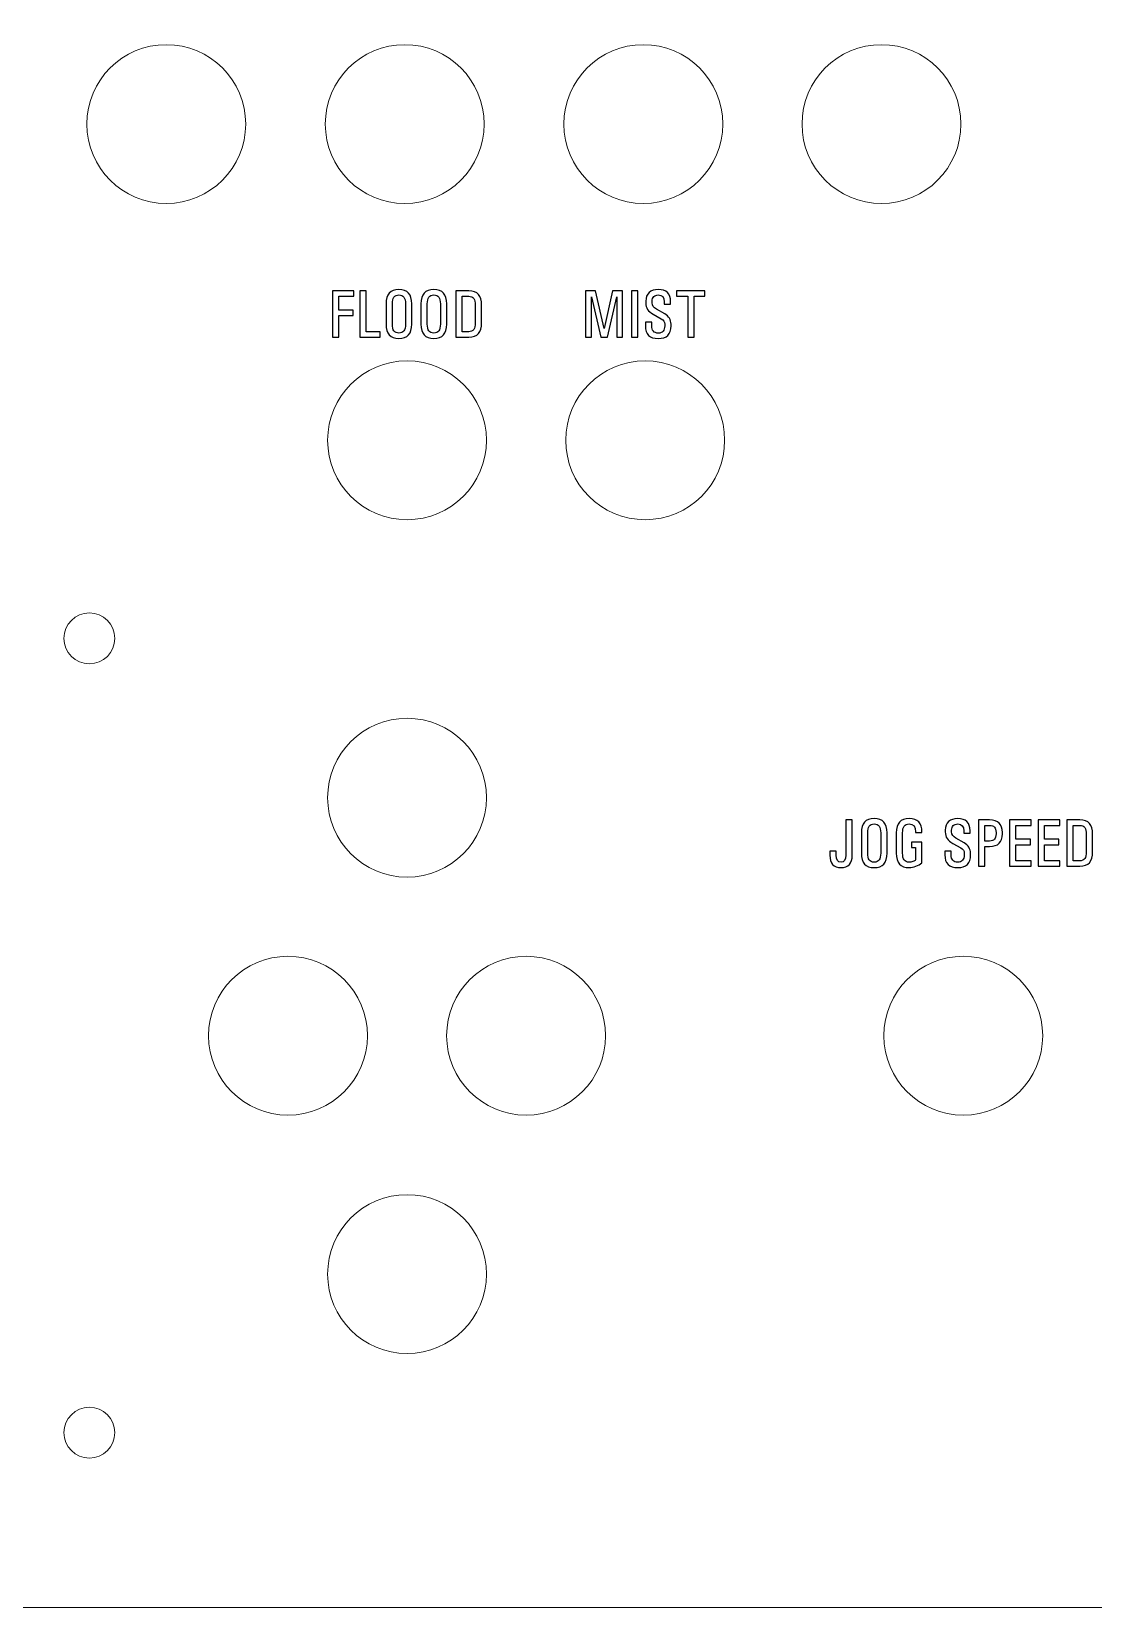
# Model space of a CAD drawing. Header units: centimetres. Extents: x -13.8 to 12.2, y -7.5 to 12.7.
# Drawn here: x -7.11 to -0.43, y -7.5 to 2.42 of the extents above; entities that cross this region are included whole.
import ezdxf

# ---------------------------------------------------------------- set-up
doc = ezdxf.new("R2010")
doc.units = ezdxf.units.CM
doc.header["$MEASUREMENT"] = 0
doc.layers.add('Layer 1', color=7, linetype='Continuous')

msp = doc.modelspace()

# ---------------------------------------------------------------- linework, layer by layer
at = {"layer": 'Layer 1', "lineweight": 9}
for centre, major_axis in [((-6.26603, 1.84017), (0, 0.5)), ((-4.76489, 1.84017), (0, 0.5)), ((-3.26375, 1.84017), (0, 0.5)), ((-1.76515, 1.84017), (0, 0.5)), ((-4.75055, -0.15089), (0, 0.5)), ((-3.25195, -0.15089), (0, 0.5)), ((-6.74953, -1.39803), (0, 0.16)), ((-4.75055, -2.40133), (0, 0.5)), ((-5.49985, -3.89993), (0, 0.5)), ((-4.00125, -3.89993), (0, 0.5)), ((-1.25043, -3.89993), (0, 0.5)), ((-4.75055, -5.40107), (0, 0.5)), ((-6.74953, -6.39929), (0, 0.16))]:
    msp.add_ellipse(centre, major_axis=major_axis, ratio=1, dxfattribs=at)
msp.add_open_spline([(-13.50318, 7.7), (-13.50318, 7.7), (11.80318, 7.7), (11.80318, 7.7), (11.80318, 7.7), (11.99393, 7.7), (12.15, 7.54394), (12.15, 7.35318), (12.15, 7.35318), (12.15, 7.35318), (12.15, -7.15318), (12.15, -7.15318), (12.15, -7.15318), (12.15, -7.34394), (11.99393, -7.5), (11.80318, -7.5), (11.80318, -7.5), (11.80318, -7.5), (-13.50318, -7.5), (-13.50318, -7.5), (-13.50318, -7.5), (-13.69394, -7.5), (-13.85, -7.34394), (-13.85, -7.15318), (-13.85, -7.15318), (-13.85, -7.15318), (-13.85, 7.35318), (-13.85, 7.35318), (-13.85, 7.35318), (-13.85, 7.54394), (-13.69394, 7.7), (-13.50318, 7.7)], degree=3, knots=[0, 0, 0, 0, 0.1111111, 0.1111111, 0.1111111, 0.1111111, 0.2222222, 0.2222222, 0.2222222, 0.2222222, 0.3333333, 0.3333333, 0.3333333, 0.3333333, 0.4444444, 0.4444444, 0.4444444, 0.4444444, 0.5555556, 0.5555556, 0.5555556, 0.5555556, 0.6666667, 0.6666667, 0.6666667, 0.6666667, 0.7777778, 0.7777778, 0.7777778, 0.7777778, 1, 1, 1, 1], dxfattribs=at)
at = {"layer": 'Layer 1', "color": 1}
for points, knots in [([(-4.80157, 0.79819), (-4.77419, 0.79819), (-4.75387, 0.79078), (-4.74061, 0.77589), (-4.74061, 0.77589), (-4.72741, 0.76101), (-4.72078, 0.73822), (-4.72078, 0.70767), (-4.72078, 0.70767), (-4.72078, 0.70767), (-4.72078, 0.58053), (-4.72078, 0.58053), (-4.72078, 0.58053), (-4.72078, 0.54998), (-4.72741, 0.52719), (-4.74061, 0.5123), (-4.74061, 0.5123), (-4.75387, 0.49741), (-4.77419, 0.49), (-4.80157, 0.49), (-4.80157, 0.49), (-4.82915, 0.49), (-4.84954, 0.49741), (-4.86274, 0.51223), (-4.86274, 0.51223), (-4.876, 0.52704), (-4.88263, 0.54983), (-4.88263, 0.58053), (-4.88263, 0.58053), (-4.88263, 0.58053), (-4.88263, 0.70767), (-4.88263, 0.70767), (-4.88263, 0.70767), (-4.88263, 0.73836), (-4.876, 0.76115), (-4.86274, 0.77596), (-4.86274, 0.77596), (-4.84954, 0.79078), (-4.82915, 0.79819), (-4.80157, 0.79819)], [0, 0, 0, 0, 0.0909091, 0.0909091, 0.0909091, 0.0909091, 0.1818182, 0.1818182, 0.1818182, 0.1818182, 0.2727273, 0.2727273, 0.2727273, 0.2727273, 0.3636364, 0.3636364, 0.3636364, 0.3636364, 0.4545455, 0.4545455, 0.4545455, 0.4545455, 0.5454545, 0.5454545, 0.5454545, 0.5454545, 0.6363636, 0.6363636, 0.6363636, 0.6363636, 0.7272727, 0.7272727, 0.7272727, 0.7272727, 0.8181818, 0.8181818, 0.8181818, 0.8181818, 1, 1, 1, 1]), ([(-4.58186, 0.79819), (-4.55448, 0.79819), (-4.53416, 0.79078), (-4.5209, 0.77589), (-4.5209, 0.77589), (-4.5077, 0.76101), (-4.50107, 0.73822), (-4.50107, 0.70767), (-4.50107, 0.70767), (-4.50107, 0.70767), (-4.50107, 0.58053), (-4.50107, 0.58053), (-4.50107, 0.58053), (-4.50107, 0.54998), (-4.5077, 0.52719), (-4.5209, 0.5123), (-4.5209, 0.5123), (-4.53416, 0.49741), (-4.55448, 0.49), (-4.58186, 0.49), (-4.58186, 0.49), (-4.60944, 0.49), (-4.62983, 0.49741), (-4.64303, 0.51223), (-4.64303, 0.51223), (-4.65629, 0.52704), (-4.66292, 0.54983), (-4.66292, 0.58053), (-4.66292, 0.58053), (-4.66292, 0.58053), (-4.66292, 0.70767), (-4.66292, 0.70767), (-4.66292, 0.70767), (-4.66292, 0.73836), (-4.65629, 0.76115), (-4.64303, 0.77596), (-4.64303, 0.77596), (-4.62983, 0.79078), (-4.60944, 0.79819), (-4.58186, 0.79819)], [0, 0, 0, 0, 0.0909091, 0.0909091, 0.0909091, 0.0909091, 0.1818182, 0.1818182, 0.1818182, 0.1818182, 0.2727273, 0.2727273, 0.2727273, 0.2727273, 0.3636364, 0.3636364, 0.3636364, 0.3636364, 0.4545455, 0.4545455, 0.4545455, 0.4545455, 0.5454545, 0.5454545, 0.5454545, 0.5454545, 0.6363636, 0.6363636, 0.6363636, 0.6363636, 0.7272727, 0.7272727, 0.7272727, 0.7272727, 0.8181818, 0.8181818, 0.8181818, 0.8181818, 1, 1, 1, 1]), ([(-3.17004, 0.79819), (-3.11804, 0.79819), (-3.09208, 0.77272), (-3.09208, 0.72171), (-3.09208, 0.72171), (-3.09208, 0.72171), (-3.09208, 0.7064), (-3.09208, 0.7064), (-3.09208, 0.7064), (-3.09208, 0.7064), (-3.13201, 0.7064), (-3.13201, 0.7064), (-3.13201, 0.7064), (-3.13201, 0.7064), (-3.13201, 0.72171), (-3.13201, 0.72171), (-3.13201, 0.72171), (-3.13201, 0.75007), (-3.14464, 0.76432), (-3.17004, 0.76432), (-3.17004, 0.76432), (-3.18161, 0.76432), (-3.19085, 0.76086), (-3.1977, 0.75395), (-3.1977, 0.75395), (-3.20461, 0.74704), (-3.20807, 0.73772), (-3.20807, 0.72587), (-3.20807, 0.72587), (-3.20807, 0.72587), (-3.20807, 0.71451), (-3.20807, 0.71451), (-3.20807, 0.71451), (-3.20807, 0.69821), (-3.19932, 0.68509), (-3.18182, 0.675), (-3.18182, 0.675), (-3.18182, 0.675), (-3.12905, 0.64501), (-3.12905, 0.64501), (-3.12905, 0.64501), (-3.11628, 0.63775), (-3.1064, 0.6285), (-3.09956, 0.61743), (-3.09956, 0.61743), (-3.09264, 0.60635), (-3.08918, 0.59407), (-3.08918, 0.58053), (-3.08918, 0.58053), (-3.08918, 0.58053), (-3.08918, 0.56959), (-3.08918, 0.56959), (-3.08918, 0.56959), (-3.08918, 0.51653), (-3.11614, 0.49), (-3.17004, 0.49), (-3.17004, 0.49), (-3.22401, 0.49), (-3.25104, 0.51653), (-3.25104, 0.56959), (-3.25104, 0.56959), (-3.25104, 0.56959), (-3.25104, 0.59252), (-3.25104, 0.59252), (-3.25104, 0.59252), (-3.25104, 0.59252), (-3.21117, 0.59252), (-3.21117, 0.59252), (-3.21117, 0.59252), (-3.21117, 0.59252), (-3.21117, 0.56959), (-3.21117, 0.56959), (-3.21117, 0.56959), (-3.21117, 0.5547), (-3.20765, 0.54334), (-3.20059, 0.53558), (-3.20059, 0.53558), (-3.19361, 0.52782), (-3.18338, 0.52387), (-3.17004, 0.52387), (-3.17004, 0.52387), (-3.15663, 0.52387), (-3.14647, 0.52782), (-3.13949, 0.53558), (-3.13949, 0.53558), (-3.13258, 0.54334), (-3.12905, 0.5547), (-3.12905, 0.56959), (-3.12905, 0.56959), (-3.12905, 0.56959), (-3.12905, 0.58053), (-3.12905, 0.58053), (-3.12905, 0.58053), (-3.12905, 0.59428), (-3.13639, 0.60536), (-3.15099, 0.61362), (-3.15099, 0.61362), (-3.15099, 0.61362), (-3.20165, 0.64233), (-3.20165, 0.64233), (-3.20165, 0.64233), (-3.21788, 0.65157), (-3.22966, 0.66188), (-3.237, 0.67338), (-3.237, 0.67338), (-3.24426, 0.68481), (-3.24793, 0.69849), (-3.24793, 0.71451), (-3.24793, 0.71451), (-3.24793, 0.71451), (-3.24793, 0.72587), (-3.24793, 0.72587), (-3.24793, 0.72587), (-3.24793, 0.74873), (-3.24109, 0.76651), (-3.2274, 0.77921), (-3.2274, 0.77921), (-3.21364, 0.79184), (-3.19452, 0.79819), (-3.17004, 0.79819)], [0, 0, 0, 0, 0.0322581, 0.0322581, 0.0322581, 0.0322581, 0.0645161, 0.0645161, 0.0645161, 0.0645161, 0.0967742, 0.0967742, 0.0967742, 0.0967742, 0.1290323, 0.1290323, 0.1290323, 0.1290323, 0.1612903, 0.1612903, 0.1612903, 0.1612903, 0.1935484, 0.1935484, 0.1935484, 0.1935484, 0.2258065, 0.2258065, 0.2258065, 0.2258065, 0.2580645, 0.2580645, 0.2580645, 0.2580645, 0.2903226, 0.2903226, 0.2903226, 0.2903226, 0.3225806, 0.3225806, 0.3225806, 0.3225806, 0.3548387, 0.3548387, 0.3548387, 0.3548387, 0.3870968, 0.3870968, 0.3870968, 0.3870968, 0.4193548, 0.4193548, 0.4193548, 0.4193548, 0.4516129, 0.4516129, 0.4516129, 0.4516129, 0.483871, 0.483871, 0.483871, 0.483871, 0.516129, 0.516129, 0.516129, 0.516129, 0.5483871, 0.5483871, 0.5483871, 0.5483871, 0.5806452, 0.5806452, 0.5806452, 0.5806452, 0.6129032, 0.6129032, 0.6129032, 0.6129032, 0.6451613, 0.6451613, 0.6451613, 0.6451613, 0.6774194, 0.6774194, 0.6774194, 0.6774194, 0.7096774, 0.7096774, 0.7096774, 0.7096774, 0.7419355, 0.7419355, 0.7419355, 0.7419355, 0.7741935, 0.7741935, 0.7741935, 0.7741935, 0.8064516, 0.8064516, 0.8064516, 0.8064516, 0.8387097, 0.8387097, 0.8387097, 0.8387097, 0.8709677, 0.8709677, 0.8709677, 0.8709677, 0.9032258, 0.9032258, 0.9032258, 0.9032258, 0.9354839, 0.9354839, 0.9354839, 0.9354839, 1, 1, 1, 1]), ([(-5.21975, 0.49847), (-5.21975, 0.49847), (-5.21975, 0.78972), (-5.21975, 0.78972), (-5.21975, 0.78972), (-5.21975, 0.78972), (-5.08499, 0.78972), (-5.08499, 0.78972), (-5.08499, 0.78972), (-5.08499, 0.78972), (-5.08499, 0.75578), (-5.08499, 0.75578), (-5.08499, 0.75578), (-5.08499, 0.75578), (-5.17982, 0.75578), (-5.17982, 0.75578), (-5.17982, 0.75578), (-5.17982, 0.75578), (-5.17982, 0.66773), (-5.17982, 0.66773), (-5.17982, 0.66773), (-5.17982, 0.66773), (-5.0893, 0.66773), (-5.0893, 0.66773), (-5.0893, 0.66773), (-5.0893, 0.66773), (-5.0893, 0.63387), (-5.0893, 0.63387), (-5.0893, 0.63387), (-5.0893, 0.63387), (-5.17982, 0.63387), (-5.17982, 0.63387), (-5.17982, 0.63387), (-5.17982, 0.63387), (-5.17982, 0.49847), (-5.17982, 0.49847), (-5.17982, 0.49847), (-5.17982, 0.49847), (-5.21975, 0.49847), (-5.21975, 0.49847)], [0, 0, 0, 0, 0.0909091, 0.0909091, 0.0909091, 0.0909091, 0.1818182, 0.1818182, 0.1818182, 0.1818182, 0.2727273, 0.2727273, 0.2727273, 0.2727273, 0.3636364, 0.3636364, 0.3636364, 0.3636364, 0.4545455, 0.4545455, 0.4545455, 0.4545455, 0.5454545, 0.5454545, 0.5454545, 0.5454545, 0.6363636, 0.6363636, 0.6363636, 0.6363636, 0.7272727, 0.7272727, 0.7272727, 0.7272727, 0.8181818, 0.8181818, 0.8181818, 0.8181818, 1, 1, 1, 1]), ([(-5.04738, 0.49847), (-5.04738, 0.49847), (-5.04738, 0.78972), (-5.04738, 0.78972), (-5.04738, 0.78972), (-5.04738, 0.78972), (-5.00745, 0.78972), (-5.00745, 0.78972), (-5.00745, 0.78972), (-5.00745, 0.78972), (-5.00745, 0.53234), (-5.00745, 0.53234), (-5.00745, 0.53234), (-5.00745, 0.53234), (-4.92024, 0.53234), (-4.92024, 0.53234), (-4.92024, 0.53234), (-4.92024, 0.53234), (-4.92024, 0.49847), (-4.92024, 0.49847), (-4.92024, 0.49847), (-4.92024, 0.49847), (-5.04738, 0.49847), (-5.04738, 0.49847)], [0, 0, 0, 0, 0.1428571, 0.1428571, 0.1428571, 0.1428571, 0.2857143, 0.2857143, 0.2857143, 0.2857143, 0.4285714, 0.4285714, 0.4285714, 0.4285714, 0.5714286, 0.5714286, 0.5714286, 0.5714286, 0.7142857, 0.7142857, 0.7142857, 0.7142857, 1, 1, 1, 1]), ([(-4.80157, 0.76432), (-4.81568, 0.76432), (-4.82605, 0.75966), (-4.83268, 0.75042), (-4.83268, 0.75042), (-4.83938, 0.74118), (-4.8427, 0.72693), (-4.8427, 0.70767), (-4.8427, 0.70767), (-4.8427, 0.70767), (-4.8427, 0.58053), (-4.8427, 0.58053), (-4.8427, 0.58053), (-4.8427, 0.56126), (-4.83938, 0.54694), (-4.83268, 0.53777), (-4.83268, 0.53777), (-4.82605, 0.52853), (-4.81568, 0.52387), (-4.80157, 0.52387), (-4.80157, 0.52387), (-4.78767, 0.52387), (-4.77737, 0.52853), (-4.77066, 0.53777), (-4.77066, 0.53777), (-4.76403, 0.54694), (-4.76064, 0.56126), (-4.76064, 0.58053), (-4.76064, 0.58053), (-4.76064, 0.58053), (-4.76064, 0.70767), (-4.76064, 0.70767), (-4.76064, 0.70767), (-4.76064, 0.72693), (-4.76396, 0.74118), (-4.77059, 0.75042), (-4.77059, 0.75042), (-4.77722, 0.75966), (-4.78753, 0.76432), (-4.80157, 0.76432)], [0, 0, 0, 0, 0.0909091, 0.0909091, 0.0909091, 0.0909091, 0.1818182, 0.1818182, 0.1818182, 0.1818182, 0.2727273, 0.2727273, 0.2727273, 0.2727273, 0.3636364, 0.3636364, 0.3636364, 0.3636364, 0.4545455, 0.4545455, 0.4545455, 0.4545455, 0.5454545, 0.5454545, 0.5454545, 0.5454545, 0.6363636, 0.6363636, 0.6363636, 0.6363636, 0.7272727, 0.7272727, 0.7272727, 0.7272727, 0.8181818, 0.8181818, 0.8181818, 0.8181818, 1, 1, 1, 1]), ([(-4.58186, 0.76432), (-4.59597, 0.76432), (-4.60634, 0.75966), (-4.61297, 0.75042), (-4.61297, 0.75042), (-4.61967, 0.74118), (-4.62299, 0.72693), (-4.62299, 0.70767), (-4.62299, 0.70767), (-4.62299, 0.70767), (-4.62299, 0.58053), (-4.62299, 0.58053), (-4.62299, 0.58053), (-4.62299, 0.56126), (-4.61967, 0.54694), (-4.61297, 0.53777), (-4.61297, 0.53777), (-4.60634, 0.52853), (-4.59597, 0.52387), (-4.58186, 0.52387), (-4.58186, 0.52387), (-4.56796, 0.52387), (-4.55766, 0.52853), (-4.55095, 0.53777), (-4.55095, 0.53777), (-4.54432, 0.54694), (-4.54093, 0.56126), (-4.54093, 0.58053), (-4.54093, 0.58053), (-4.54093, 0.58053), (-4.54093, 0.70767), (-4.54093, 0.70767), (-4.54093, 0.70767), (-4.54093, 0.72693), (-4.54425, 0.74118), (-4.55088, 0.75042), (-4.55088, 0.75042), (-4.55751, 0.75966), (-4.56782, 0.76432), (-4.58186, 0.76432)], [0, 0, 0, 0, 0.0909091, 0.0909091, 0.0909091, 0.0909091, 0.1818182, 0.1818182, 0.1818182, 0.1818182, 0.2727273, 0.2727273, 0.2727273, 0.2727273, 0.3636364, 0.3636364, 0.3636364, 0.3636364, 0.4545455, 0.4545455, 0.4545455, 0.4545455, 0.5454545, 0.5454545, 0.5454545, 0.5454545, 0.6363636, 0.6363636, 0.6363636, 0.6363636, 0.7272727, 0.7272727, 0.7272727, 0.7272727, 0.8181818, 0.8181818, 0.8181818, 0.8181818, 1, 1, 1, 1]), ([(-4.36215, 0.78972), (-4.33477, 0.78972), (-4.31445, 0.78224), (-4.30119, 0.76743), (-4.30119, 0.76743), (-4.28799, 0.75254), (-4.28136, 0.72975), (-4.28136, 0.6992), (-4.28136, 0.6992), (-4.28136, 0.6992), (-4.28136, 0.58899), (-4.28136, 0.58899), (-4.28136, 0.58899), (-4.28136, 0.55844), (-4.28799, 0.53565), (-4.30119, 0.52077), (-4.30119, 0.52077), (-4.31445, 0.50588), (-4.33477, 0.49847), (-4.36215, 0.49847), (-4.36215, 0.49847), (-4.36215, 0.49847), (-4.44321, 0.49847), (-4.44321, 0.49847), (-4.44321, 0.49847), (-4.44321, 0.49847), (-4.44321, 0.78972), (-4.44321, 0.78972), (-4.44321, 0.78972), (-4.44321, 0.78972), (-4.36215, 0.78972), (-4.36215, 0.78972)], [0, 0, 0, 0, 0.1111111, 0.1111111, 0.1111111, 0.1111111, 0.2222222, 0.2222222, 0.2222222, 0.2222222, 0.3333333, 0.3333333, 0.3333333, 0.3333333, 0.4444444, 0.4444444, 0.4444444, 0.4444444, 0.5555556, 0.5555556, 0.5555556, 0.5555556, 0.6666667, 0.6666667, 0.6666667, 0.6666667, 0.7777778, 0.7777778, 0.7777778, 0.7777778, 1, 1, 1, 1]), ([(-4.36215, 0.75578), (-4.36215, 0.75578), (-4.40328, 0.75578), (-4.40328, 0.75578), (-4.40328, 0.75578), (-4.40328, 0.75578), (-4.40328, 0.53234), (-4.40328, 0.53234), (-4.40328, 0.53234), (-4.40328, 0.53234), (-4.36215, 0.53234), (-4.36215, 0.53234), (-4.36215, 0.53234), (-4.34825, 0.53234), (-4.33795, 0.53699), (-4.33124, 0.54624), (-4.33124, 0.54624), (-4.32461, 0.55548), (-4.32122, 0.56973), (-4.32122, 0.58899), (-4.32122, 0.58899), (-4.32122, 0.58899), (-4.32122, 0.6992), (-4.32122, 0.6992), (-4.32122, 0.6992), (-4.32122, 0.71846), (-4.32454, 0.73271), (-4.33117, 0.74196), (-4.33117, 0.74196), (-4.3378, 0.7512), (-4.34811, 0.75578), (-4.36215, 0.75578)], [0, 0, 0, 0, 0.1111111, 0.1111111, 0.1111111, 0.1111111, 0.2222222, 0.2222222, 0.2222222, 0.2222222, 0.3333333, 0.3333333, 0.3333333, 0.3333333, 0.4444444, 0.4444444, 0.4444444, 0.4444444, 0.5555556, 0.5555556, 0.5555556, 0.5555556, 0.6666667, 0.6666667, 0.6666667, 0.6666667, 0.7777778, 0.7777778, 0.7777778, 0.7777778, 1, 1, 1, 1]), ([(-3.62702, 0.49847), (-3.62702, 0.49847), (-3.62702, 0.78972), (-3.62702, 0.78972), (-3.62702, 0.78972), (-3.62702, 0.78972), (-3.56522, 0.78972), (-3.56522, 0.78972), (-3.56522, 0.78972), (-3.56522, 0.78972), (-3.51103, 0.55301), (-3.51103, 0.55301), (-3.51103, 0.55301), (-3.51103, 0.55301), (-3.45692, 0.78972), (-3.45692, 0.78972), (-3.45692, 0.78972), (-3.45692, 0.78972), (-3.39511, 0.78972), (-3.39511, 0.78972), (-3.39511, 0.78972), (-3.39511, 0.78972), (-3.39511, 0.49847), (-3.39511, 0.49847), (-3.39511, 0.49847), (-3.39511, 0.49847), (-3.43145, 0.49847), (-3.43145, 0.49847), (-3.43145, 0.49847), (-3.43145, 0.49847), (-3.43145, 0.75289), (-3.43145, 0.75289), (-3.43145, 0.75289), (-3.43145, 0.75289), (-3.48994, 0.49847), (-3.48994, 0.49847), (-3.48994, 0.49847), (-3.48994, 0.49847), (-3.53213, 0.49847), (-3.53213, 0.49847), (-3.53213, 0.49847), (-3.53213, 0.49847), (-3.59062, 0.75289), (-3.59062, 0.75289), (-3.59062, 0.75289), (-3.59062, 0.75289), (-3.59062, 0.49847), (-3.59062, 0.49847), (-3.59062, 0.49847), (-3.59062, 0.49847), (-3.62702, 0.49847), (-3.62702, 0.49847)], [0, 0, 0, 0, 0.0714286, 0.0714286, 0.0714286, 0.0714286, 0.1428571, 0.1428571, 0.1428571, 0.1428571, 0.2142857, 0.2142857, 0.2142857, 0.2142857, 0.2857143, 0.2857143, 0.2857143, 0.2857143, 0.3571429, 0.3571429, 0.3571429, 0.3571429, 0.4285714, 0.4285714, 0.4285714, 0.4285714, 0.5, 0.5, 0.5, 0.5, 0.5714286, 0.5714286, 0.5714286, 0.5714286, 0.6428571, 0.6428571, 0.6428571, 0.6428571, 0.7142857, 0.7142857, 0.7142857, 0.7142857, 0.7857143, 0.7857143, 0.7857143, 0.7857143, 0.8571429, 0.8571429, 0.8571429, 0.8571429, 1, 1, 1, 1]), ([(-3.33867, 0.49847), (-3.33867, 0.49847), (-3.33867, 0.78972), (-3.33867, 0.78972), (-3.33867, 0.78972), (-3.33867, 0.78972), (-3.2988, 0.78972), (-3.2988, 0.78972), (-3.2988, 0.78972), (-3.2988, 0.78972), (-3.2988, 0.49847), (-3.2988, 0.49847), (-3.2988, 0.49847), (-3.2988, 0.49847), (-3.33867, 0.49847), (-3.33867, 0.49847)], [0, 0, 0, 0, 0.2, 0.2, 0.2, 0.2, 0.4, 0.4, 0.4, 0.4, 0.6, 0.6, 0.6, 0.6, 1, 1, 1, 1]), ([(-2.98335, 0.49847), (-2.98335, 0.49847), (-2.98335, 0.75578), (-2.98335, 0.75578), (-2.98335, 0.75578), (-2.98335, 0.75578), (-3.05525, 0.75578), (-3.05525, 0.75578), (-3.05525, 0.75578), (-3.05525, 0.75578), (-3.05525, 0.78972), (-3.05525, 0.78972), (-3.05525, 0.78972), (-3.05525, 0.78972), (-2.87689, 0.78972), (-2.87689, 0.78972), (-2.87689, 0.78972), (-2.87689, 0.78972), (-2.87689, 0.75578), (-2.87689, 0.75578), (-2.87689, 0.75578), (-2.87689, 0.75578), (-2.94342, 0.75578), (-2.94342, 0.75578), (-2.94342, 0.75578), (-2.94342, 0.75578), (-2.94342, 0.49847), (-2.94342, 0.49847), (-2.94342, 0.49847), (-2.94342, 0.49847), (-2.98335, 0.49847), (-2.98335, 0.49847)], [0, 0, 0, 0, 0.1111111, 0.1111111, 0.1111111, 0.1111111, 0.2222222, 0.2222222, 0.2222222, 0.2222222, 0.3333333, 0.3333333, 0.3333333, 0.3333333, 0.4444444, 0.4444444, 0.4444444, 0.4444444, 0.5555556, 0.5555556, 0.5555556, 0.5555556, 0.6666667, 0.6666667, 0.6666667, 0.6666667, 0.7777778, 0.7777778, 0.7777778, 0.7777778, 1, 1, 1, 1]), ([(-1.98918, -2.54138), (-1.98918, -2.54138), (-1.94932, -2.54138), (-1.94932, -2.54138), (-1.94932, -2.54138), (-1.94932, -2.54138), (-1.94932, -2.7632), (-1.94932, -2.7632), (-1.94932, -2.7632), (-1.94932, -2.81513), (-1.97274, -2.8411), (-2.01959, -2.8411), (-2.01959, -2.8411), (-2.06644, -2.8411), (-2.08986, -2.81513), (-2.08986, -2.7632), (-2.08986, -2.7632), (-2.08986, -2.7632), (-2.08986, -2.73773), (-2.08986, -2.73773), (-2.08986, -2.73773), (-2.08986, -2.73773), (-2.04993, -2.73773), (-2.04993, -2.73773), (-2.04993, -2.73773), (-2.04993, -2.73773), (-2.04993, -2.7632), (-2.04993, -2.7632), (-2.04993, -2.7632), (-2.04993, -2.79255), (-2.03984, -2.80723), (-2.01959, -2.80723), (-2.01959, -2.80723), (-1.99934, -2.80723), (-1.98918, -2.79255), (-1.98918, -2.7632), (-1.98918, -2.7632), (-1.98918, -2.7632), (-1.98918, -2.54138), (-1.98918, -2.54138)], [0, 0, 0, 0, 0.0909091, 0.0909091, 0.0909091, 0.0909091, 0.1818182, 0.1818182, 0.1818182, 0.1818182, 0.2727273, 0.2727273, 0.2727273, 0.2727273, 0.3636364, 0.3636364, 0.3636364, 0.3636364, 0.4545455, 0.4545455, 0.4545455, 0.4545455, 0.5454545, 0.5454545, 0.5454545, 0.5454545, 0.6363636, 0.6363636, 0.6363636, 0.6363636, 0.7272727, 0.7272727, 0.7272727, 0.7272727, 0.8181818, 0.8181818, 0.8181818, 0.8181818, 1, 1, 1, 1]), ([(-1.81075, -2.53291), (-1.78337, -2.53291), (-1.76305, -2.54032), (-1.74979, -2.55521), (-1.74979, -2.55521), (-1.73659, -2.57009), (-1.72996, -2.59288), (-1.72996, -2.62343), (-1.72996, -2.62343), (-1.72996, -2.62343), (-1.72996, -2.75057), (-1.72996, -2.75057), (-1.72996, -2.75057), (-1.72996, -2.78112), (-1.73659, -2.80391), (-1.74979, -2.8188), (-1.74979, -2.8188), (-1.76305, -2.83369), (-1.78337, -2.8411), (-1.81075, -2.8411), (-1.81075, -2.8411), (-1.83833, -2.8411), (-1.85872, -2.83369), (-1.87192, -2.81887), (-1.87192, -2.81887), (-1.88518, -2.80406), (-1.89181, -2.78127), (-1.89181, -2.75057), (-1.89181, -2.75057), (-1.89181, -2.75057), (-1.89181, -2.62343), (-1.89181, -2.62343), (-1.89181, -2.62343), (-1.89181, -2.59274), (-1.88518, -2.56995), (-1.87192, -2.55514), (-1.87192, -2.55514), (-1.85872, -2.54032), (-1.83833, -2.53291), (-1.81075, -2.53291)], [0, 0, 0, 0, 0.0909091, 0.0909091, 0.0909091, 0.0909091, 0.1818182, 0.1818182, 0.1818182, 0.1818182, 0.2727273, 0.2727273, 0.2727273, 0.2727273, 0.3636364, 0.3636364, 0.3636364, 0.3636364, 0.4545455, 0.4545455, 0.4545455, 0.4545455, 0.5454545, 0.5454545, 0.5454545, 0.5454545, 0.6363636, 0.6363636, 0.6363636, 0.6363636, 0.7272727, 0.7272727, 0.7272727, 0.7272727, 0.8181818, 0.8181818, 0.8181818, 0.8181818, 1, 1, 1, 1]), ([(-1.81075, -2.56678), (-1.82486, -2.56678), (-1.83523, -2.57144), (-1.84186, -2.58068), (-1.84186, -2.58068), (-1.84856, -2.58992), (-1.85188, -2.60417), (-1.85188, -2.62343), (-1.85188, -2.62343), (-1.85188, -2.62343), (-1.85188, -2.75057), (-1.85188, -2.75057), (-1.85188, -2.75057), (-1.85188, -2.76984), (-1.84856, -2.78416), (-1.84186, -2.79333), (-1.84186, -2.79333), (-1.83523, -2.80257), (-1.82486, -2.80723), (-1.81075, -2.80723), (-1.81075, -2.80723), (-1.79685, -2.80723), (-1.78655, -2.80257), (-1.77984, -2.79333), (-1.77984, -2.79333), (-1.77321, -2.78416), (-1.76982, -2.76984), (-1.76982, -2.75057), (-1.76982, -2.75057), (-1.76982, -2.75057), (-1.76982, -2.62343), (-1.76982, -2.62343), (-1.76982, -2.62343), (-1.76982, -2.60417), (-1.77314, -2.58992), (-1.77977, -2.58068), (-1.77977, -2.58068), (-1.7864, -2.57144), (-1.79671, -2.56678), (-1.81075, -2.56678)], [0, 0, 0, 0, 0.0909091, 0.0909091, 0.0909091, 0.0909091, 0.1818182, 0.1818182, 0.1818182, 0.1818182, 0.2727273, 0.2727273, 0.2727273, 0.2727273, 0.3636364, 0.3636364, 0.3636364, 0.3636364, 0.4545455, 0.4545455, 0.4545455, 0.4545455, 0.5454545, 0.5454545, 0.5454545, 0.5454545, 0.6363636, 0.6363636, 0.6363636, 0.6363636, 0.7272727, 0.7272727, 0.7272727, 0.7272727, 0.8181818, 0.8181818, 0.8181818, 0.8181818, 1, 1, 1, 1]), ([(-1.59104, -2.56678), (-1.60515, -2.56678), (-1.61552, -2.57144), (-1.62215, -2.58068), (-1.62215, -2.58068), (-1.62885, -2.58992), (-1.63217, -2.60417), (-1.63217, -2.62343), (-1.63217, -2.62343), (-1.63217, -2.62343), (-1.63217, -2.75057), (-1.63217, -2.75057), (-1.63217, -2.75057), (-1.63217, -2.76984), (-1.62885, -2.78416), (-1.62215, -2.79333), (-1.62215, -2.79333), (-1.61552, -2.80257), (-1.60515, -2.80723), (-1.59104, -2.80723), (-1.59104, -2.80723), (-1.5832, -2.80723), (-1.57544, -2.80589), (-1.56768, -2.80314), (-1.56768, -2.80314), (-1.55999, -2.80046), (-1.55414, -2.79714), (-1.55011, -2.79312), (-1.55011, -2.79312), (-1.55011, -2.79312), (-1.55011, -2.71417), (-1.55011, -2.71417), (-1.55011, -2.71417), (-1.55011, -2.71417), (-1.57594, -2.71417), (-1.57594, -2.71417), (-1.57594, -2.71417), (-1.57594, -2.71417), (-1.57594, -2.6803), (-1.57594, -2.6803), (-1.57594, -2.6803), (-1.57594, -2.6803), (-1.51025, -2.6803), (-1.51025, -2.6803), (-1.51025, -2.6803), (-1.51025, -2.6803), (-1.51025, -2.81238), (-1.51025, -2.81238), (-1.51025, -2.81238), (-1.52083, -2.82092), (-1.53346, -2.82783), (-1.54814, -2.83312), (-1.54814, -2.83312), (-1.56281, -2.83842), (-1.57714, -2.8411), (-1.59104, -2.8411), (-1.59104, -2.8411), (-1.61862, -2.8411), (-1.63901, -2.83369), (-1.65221, -2.81887), (-1.65221, -2.81887), (-1.66547, -2.80406), (-1.6721, -2.78127), (-1.6721, -2.75057), (-1.6721, -2.75057), (-1.6721, -2.75057), (-1.6721, -2.62343), (-1.6721, -2.62343), (-1.6721, -2.62343), (-1.6721, -2.59274), (-1.66547, -2.56995), (-1.65221, -2.55514), (-1.65221, -2.55514), (-1.63901, -2.54032), (-1.61862, -2.53291), (-1.59104, -2.53291), (-1.59104, -2.53291), (-1.5372, -2.53291), (-1.51025, -2.56092), (-1.51025, -2.61701), (-1.51025, -2.61701), (-1.51025, -2.61701), (-1.51025, -2.62139), (-1.51025, -2.62139), (-1.51025, -2.62139), (-1.51025, -2.62139), (-1.55011, -2.62139), (-1.55011, -2.62139), (-1.55011, -2.62139), (-1.55011, -2.62139), (-1.55011, -2.61701), (-1.55011, -2.61701), (-1.55011, -2.61701), (-1.55011, -2.58357), (-1.5638, -2.56678), (-1.59104, -2.56678)], [0, 0, 0, 0, 0.04, 0.04, 0.04, 0.04, 0.08, 0.08, 0.08, 0.08, 0.12, 0.12, 0.12, 0.12, 0.16, 0.16, 0.16, 0.16, 0.2, 0.2, 0.2, 0.2, 0.24, 0.24, 0.24, 0.24, 0.28, 0.28, 0.28, 0.28, 0.32, 0.32, 0.32, 0.32, 0.36, 0.36, 0.36, 0.36, 0.4, 0.4, 0.4, 0.4, 0.44, 0.44, 0.44, 0.44, 0.48, 0.48, 0.48, 0.48, 0.52, 0.52, 0.52, 0.52, 0.56, 0.56, 0.56, 0.56, 0.6, 0.6, 0.6, 0.6, 0.64, 0.64, 0.64, 0.64, 0.68, 0.68, 0.68, 0.68, 0.72, 0.72, 0.72, 0.72, 0.76, 0.76, 0.76, 0.76, 0.8, 0.8, 0.8, 0.8, 0.84, 0.84, 0.84, 0.84, 0.88, 0.88, 0.88, 0.88, 0.92, 0.92, 0.92, 0.92, 1, 1, 1, 1]), ([(-1.28539, -2.53291), (-1.23339, -2.53291), (-1.20743, -2.55838), (-1.20743, -2.60939), (-1.20743, -2.60939), (-1.20743, -2.60939), (-1.20743, -2.6247), (-1.20743, -2.6247), (-1.20743, -2.6247), (-1.20743, -2.6247), (-1.24736, -2.6247), (-1.24736, -2.6247), (-1.24736, -2.6247), (-1.24736, -2.6247), (-1.24736, -2.60939), (-1.24736, -2.60939), (-1.24736, -2.60939), (-1.24736, -2.58103), (-1.25999, -2.56678), (-1.28539, -2.56678), (-1.28539, -2.56678), (-1.29696, -2.56678), (-1.3062, -2.57024), (-1.31305, -2.57715), (-1.31305, -2.57715), (-1.31996, -2.58406), (-1.32342, -2.59338), (-1.32342, -2.60523), (-1.32342, -2.60523), (-1.32342, -2.60523), (-1.32342, -2.61659), (-1.32342, -2.61659), (-1.32342, -2.61659), (-1.32342, -2.63289), (-1.31467, -2.64601), (-1.29717, -2.6561), (-1.29717, -2.6561), (-1.29717, -2.6561), (-1.2444, -2.68609), (-1.2444, -2.68609), (-1.2444, -2.68609), (-1.23163, -2.69335), (-1.22175, -2.7026), (-1.21491, -2.71367), (-1.21491, -2.71367), (-1.20799, -2.72475), (-1.20453, -2.73703), (-1.20453, -2.75057), (-1.20453, -2.75057), (-1.20453, -2.75057), (-1.20453, -2.76151), (-1.20453, -2.76151), (-1.20453, -2.76151), (-1.20453, -2.81457), (-1.23149, -2.8411), (-1.28539, -2.8411), (-1.28539, -2.8411), (-1.33936, -2.8411), (-1.36639, -2.81457), (-1.36639, -2.76151), (-1.36639, -2.76151), (-1.36639, -2.76151), (-1.36639, -2.73858), (-1.36639, -2.73858), (-1.36639, -2.73858), (-1.36639, -2.73858), (-1.32652, -2.73858), (-1.32652, -2.73858), (-1.32652, -2.73858), (-1.32652, -2.73858), (-1.32652, -2.76151), (-1.32652, -2.76151), (-1.32652, -2.76151), (-1.32652, -2.7764), (-1.323, -2.78776), (-1.31594, -2.79552), (-1.31594, -2.79552), (-1.30896, -2.80328), (-1.29873, -2.80723), (-1.28539, -2.80723), (-1.28539, -2.80723), (-1.27198, -2.80723), (-1.26182, -2.80328), (-1.25484, -2.79552), (-1.25484, -2.79552), (-1.24793, -2.78776), (-1.2444, -2.7764), (-1.2444, -2.76151), (-1.2444, -2.76151), (-1.2444, -2.76151), (-1.2444, -2.75057), (-1.2444, -2.75057), (-1.2444, -2.75057), (-1.2444, -2.73682), (-1.25174, -2.72574), (-1.26634, -2.71748), (-1.26634, -2.71748), (-1.26634, -2.71748), (-1.317, -2.68877), (-1.317, -2.68877), (-1.317, -2.68877), (-1.33323, -2.67953), (-1.34501, -2.66922), (-1.35235, -2.65772), (-1.35235, -2.65772), (-1.35961, -2.64629), (-1.36328, -2.63261), (-1.36328, -2.61659), (-1.36328, -2.61659), (-1.36328, -2.61659), (-1.36328, -2.60523), (-1.36328, -2.60523), (-1.36328, -2.60523), (-1.36328, -2.58237), (-1.35644, -2.56459), (-1.34275, -2.55189), (-1.34275, -2.55189), (-1.32899, -2.53926), (-1.30987, -2.53291), (-1.28539, -2.53291)], [0, 0, 0, 0, 0.0322581, 0.0322581, 0.0322581, 0.0322581, 0.0645161, 0.0645161, 0.0645161, 0.0645161, 0.0967742, 0.0967742, 0.0967742, 0.0967742, 0.1290323, 0.1290323, 0.1290323, 0.1290323, 0.1612903, 0.1612903, 0.1612903, 0.1612903, 0.1935484, 0.1935484, 0.1935484, 0.1935484, 0.2258065, 0.2258065, 0.2258065, 0.2258065, 0.2580645, 0.2580645, 0.2580645, 0.2580645, 0.2903226, 0.2903226, 0.2903226, 0.2903226, 0.3225806, 0.3225806, 0.3225806, 0.3225806, 0.3548387, 0.3548387, 0.3548387, 0.3548387, 0.3870968, 0.3870968, 0.3870968, 0.3870968, 0.4193548, 0.4193548, 0.4193548, 0.4193548, 0.4516129, 0.4516129, 0.4516129, 0.4516129, 0.483871, 0.483871, 0.483871, 0.483871, 0.516129, 0.516129, 0.516129, 0.516129, 0.5483871, 0.5483871, 0.5483871, 0.5483871, 0.5806452, 0.5806452, 0.5806452, 0.5806452, 0.6129032, 0.6129032, 0.6129032, 0.6129032, 0.6451613, 0.6451613, 0.6451613, 0.6451613, 0.6774194, 0.6774194, 0.6774194, 0.6774194, 0.7096774, 0.7096774, 0.7096774, 0.7096774, 0.7419355, 0.7419355, 0.7419355, 0.7419355, 0.7741935, 0.7741935, 0.7741935, 0.7741935, 0.8064516, 0.8064516, 0.8064516, 0.8064516, 0.8387097, 0.8387097, 0.8387097, 0.8387097, 0.8709677, 0.8709677, 0.8709677, 0.8709677, 0.9032258, 0.9032258, 0.9032258, 0.9032258, 0.9354839, 0.9354839, 0.9354839, 0.9354839, 1, 1, 1, 1]), ([(-1.15472, -2.83263), (-1.15472, -2.83263), (-1.15472, -2.54138), (-1.15472, -2.54138), (-1.15472, -2.54138), (-1.15472, -2.54138), (-1.08523, -2.54138), (-1.08523, -2.54138), (-1.08523, -2.54138), (-1.03139, -2.54138), (-1.00444, -2.56777), (-1.00444, -2.62054), (-1.00444, -2.62054), (-1.00444, -2.62054), (-1.00444, -2.62901), (-1.00444, -2.62901), (-1.00444, -2.62901), (-1.00444, -2.68178), (-1.03139, -2.70817), (-1.08523, -2.70817), (-1.08523, -2.70817), (-1.08523, -2.70817), (-1.11479, -2.70817), (-1.11479, -2.70817), (-1.11479, -2.70817), (-1.11479, -2.70817), (-1.11479, -2.83263), (-1.11479, -2.83263), (-1.11479, -2.83263), (-1.11479, -2.83263), (-1.15472, -2.83263), (-1.15472, -2.83263)], [0, 0, 0, 0, 0.1111111, 0.1111111, 0.1111111, 0.1111111, 0.2222222, 0.2222222, 0.2222222, 0.2222222, 0.3333333, 0.3333333, 0.3333333, 0.3333333, 0.4444444, 0.4444444, 0.4444444, 0.4444444, 0.5555556, 0.5555556, 0.5555556, 0.5555556, 0.6666667, 0.6666667, 0.6666667, 0.6666667, 0.7777778, 0.7777778, 0.7777778, 0.7777778, 1, 1, 1, 1]), ([(-1.08523, -2.6743), (-1.07119, -2.6743), (-1.06089, -2.67064), (-1.05425, -2.66323), (-1.05425, -2.66323), (-1.04762, -2.65589), (-1.04431, -2.64446), (-1.04431, -2.62901), (-1.04431, -2.62901), (-1.04431, -2.62901), (-1.04431, -2.62054), (-1.04431, -2.62054), (-1.04431, -2.62054), (-1.04431, -2.60509), (-1.04762, -2.59373), (-1.05425, -2.58632), (-1.05425, -2.58632), (-1.06089, -2.57898), (-1.07119, -2.57532), (-1.08523, -2.57532), (-1.08523, -2.57532), (-1.08523, -2.57532), (-1.11479, -2.57532), (-1.11479, -2.57532), (-1.11479, -2.57532), (-1.11479, -2.57532), (-1.11479, -2.6743), (-1.11479, -2.6743), (-1.11479, -2.6743), (-1.11479, -2.6743), (-1.08523, -2.6743), (-1.08523, -2.6743)], [0, 0, 0, 0, 0.1111111, 0.1111111, 0.1111111, 0.1111111, 0.2222222, 0.2222222, 0.2222222, 0.2222222, 0.3333333, 0.3333333, 0.3333333, 0.3333333, 0.4444444, 0.4444444, 0.4444444, 0.4444444, 0.5555556, 0.5555556, 0.5555556, 0.5555556, 0.6666667, 0.6666667, 0.6666667, 0.6666667, 0.7777778, 0.7777778, 0.7777778, 0.7777778, 1, 1, 1, 1]), ([(-0.95879, -2.83263), (-0.95879, -2.83263), (-0.95879, -2.54138), (-0.95879, -2.54138), (-0.95879, -2.54138), (-0.95879, -2.54138), (-0.82403, -2.54138), (-0.82403, -2.54138), (-0.82403, -2.54138), (-0.82403, -2.54138), (-0.82403, -2.57532), (-0.82403, -2.57532), (-0.82403, -2.57532), (-0.82403, -2.57532), (-0.91886, -2.57532), (-0.91886, -2.57532), (-0.91886, -2.57532), (-0.91886, -2.57532), (-0.91886, -2.66337), (-0.91886, -2.66337), (-0.91886, -2.66337), (-0.91886, -2.66337), (-0.82834, -2.66337), (-0.82834, -2.66337), (-0.82834, -2.66337), (-0.82834, -2.66337), (-0.82834, -2.69723), (-0.82834, -2.69723), (-0.82834, -2.69723), (-0.82834, -2.69723), (-0.91886, -2.69723), (-0.91886, -2.69723), (-0.91886, -2.69723), (-0.91886, -2.69723), (-0.91886, -2.79876), (-0.91886, -2.79876), (-0.91886, -2.79876), (-0.91886, -2.79876), (-0.82403, -2.79876), (-0.82403, -2.79876), (-0.82403, -2.79876), (-0.82403, -2.79876), (-0.82403, -2.83263), (-0.82403, -2.83263), (-0.82403, -2.83263), (-0.82403, -2.83263), (-0.95879, -2.83263), (-0.95879, -2.83263)], [0, 0, 0, 0, 0.0769231, 0.0769231, 0.0769231, 0.0769231, 0.1538462, 0.1538462, 0.1538462, 0.1538462, 0.2307692, 0.2307692, 0.2307692, 0.2307692, 0.3076923, 0.3076923, 0.3076923, 0.3076923, 0.3846154, 0.3846154, 0.3846154, 0.3846154, 0.4615385, 0.4615385, 0.4615385, 0.4615385, 0.5384615, 0.5384615, 0.5384615, 0.5384615, 0.6153846, 0.6153846, 0.6153846, 0.6153846, 0.6923077, 0.6923077, 0.6923077, 0.6923077, 0.7692308, 0.7692308, 0.7692308, 0.7692308, 0.8461538, 0.8461538, 0.8461538, 0.8461538, 1, 1, 1, 1]), ([(-0.77852, -2.83263), (-0.77852, -2.83263), (-0.77852, -2.54138), (-0.77852, -2.54138), (-0.77852, -2.54138), (-0.77852, -2.54138), (-0.64376, -2.54138), (-0.64376, -2.54138), (-0.64376, -2.54138), (-0.64376, -2.54138), (-0.64376, -2.57532), (-0.64376, -2.57532), (-0.64376, -2.57532), (-0.64376, -2.57532), (-0.73859, -2.57532), (-0.73859, -2.57532), (-0.73859, -2.57532), (-0.73859, -2.57532), (-0.73859, -2.66337), (-0.73859, -2.66337), (-0.73859, -2.66337), (-0.73859, -2.66337), (-0.64807, -2.66337), (-0.64807, -2.66337), (-0.64807, -2.66337), (-0.64807, -2.66337), (-0.64807, -2.69723), (-0.64807, -2.69723), (-0.64807, -2.69723), (-0.64807, -2.69723), (-0.73859, -2.69723), (-0.73859, -2.69723), (-0.73859, -2.69723), (-0.73859, -2.69723), (-0.73859, -2.79876), (-0.73859, -2.79876), (-0.73859, -2.79876), (-0.73859, -2.79876), (-0.64376, -2.79876), (-0.64376, -2.79876), (-0.64376, -2.79876), (-0.64376, -2.79876), (-0.64376, -2.83263), (-0.64376, -2.83263), (-0.64376, -2.83263), (-0.64376, -2.83263), (-0.77852, -2.83263), (-0.77852, -2.83263)], [0, 0, 0, 0, 0.0769231, 0.0769231, 0.0769231, 0.0769231, 0.1538462, 0.1538462, 0.1538462, 0.1538462, 0.2307692, 0.2307692, 0.2307692, 0.2307692, 0.3076923, 0.3076923, 0.3076923, 0.3076923, 0.3846154, 0.3846154, 0.3846154, 0.3846154, 0.4615385, 0.4615385, 0.4615385, 0.4615385, 0.5384615, 0.5384615, 0.5384615, 0.5384615, 0.6153846, 0.6153846, 0.6153846, 0.6153846, 0.6923077, 0.6923077, 0.6923077, 0.6923077, 0.7692308, 0.7692308, 0.7692308, 0.7692308, 0.8461538, 0.8461538, 0.8461538, 0.8461538, 1, 1, 1, 1]), ([(-0.51719, -2.54138), (-0.48981, -2.54138), (-0.46949, -2.54886), (-0.45623, -2.56367), (-0.45623, -2.56367), (-0.44303, -2.57856), (-0.4364, -2.60135), (-0.4364, -2.6319), (-0.4364, -2.6319), (-0.4364, -2.6319), (-0.4364, -2.74211), (-0.4364, -2.74211), (-0.4364, -2.74211), (-0.4364, -2.77266), (-0.44303, -2.79545), (-0.45623, -2.81033), (-0.45623, -2.81033), (-0.46949, -2.82522), (-0.48981, -2.83263), (-0.51719, -2.83263), (-0.51719, -2.83263), (-0.51719, -2.83263), (-0.59825, -2.83263), (-0.59825, -2.83263), (-0.59825, -2.83263), (-0.59825, -2.83263), (-0.59825, -2.54138), (-0.59825, -2.54138), (-0.59825, -2.54138), (-0.59825, -2.54138), (-0.51719, -2.54138), (-0.51719, -2.54138)], [0, 0, 0, 0, 0.1111111, 0.1111111, 0.1111111, 0.1111111, 0.2222222, 0.2222222, 0.2222222, 0.2222222, 0.3333333, 0.3333333, 0.3333333, 0.3333333, 0.4444444, 0.4444444, 0.4444444, 0.4444444, 0.5555556, 0.5555556, 0.5555556, 0.5555556, 0.6666667, 0.6666667, 0.6666667, 0.6666667, 0.7777778, 0.7777778, 0.7777778, 0.7777778, 1, 1, 1, 1]), ([(-0.51719, -2.57532), (-0.51719, -2.57532), (-0.55832, -2.57532), (-0.55832, -2.57532), (-0.55832, -2.57532), (-0.55832, -2.57532), (-0.55832, -2.79876), (-0.55832, -2.79876), (-0.55832, -2.79876), (-0.55832, -2.79876), (-0.51719, -2.79876), (-0.51719, -2.79876), (-0.51719, -2.79876), (-0.50329, -2.79876), (-0.49299, -2.79411), (-0.48628, -2.78486), (-0.48628, -2.78486), (-0.47965, -2.77562), (-0.47626, -2.76137), (-0.47626, -2.74211), (-0.47626, -2.74211), (-0.47626, -2.74211), (-0.47626, -2.6319), (-0.47626, -2.6319), (-0.47626, -2.6319), (-0.47626, -2.61264), (-0.47958, -2.59839), (-0.48621, -2.58914), (-0.48621, -2.58914), (-0.49284, -2.5799), (-0.50315, -2.57532), (-0.51719, -2.57532)], [0, 0, 0, 0, 0.1111111, 0.1111111, 0.1111111, 0.1111111, 0.2222222, 0.2222222, 0.2222222, 0.2222222, 0.3333333, 0.3333333, 0.3333333, 0.3333333, 0.4444444, 0.4444444, 0.4444444, 0.4444444, 0.5555556, 0.5555556, 0.5555556, 0.5555556, 0.6666667, 0.6666667, 0.6666667, 0.6666667, 0.7777778, 0.7777778, 0.7777778, 0.7777778, 1, 1, 1, 1])]:
    msp.add_open_spline(points, degree=3, knots=knots, dxfattribs=at)

doc.saveas('drawing.dxf')
